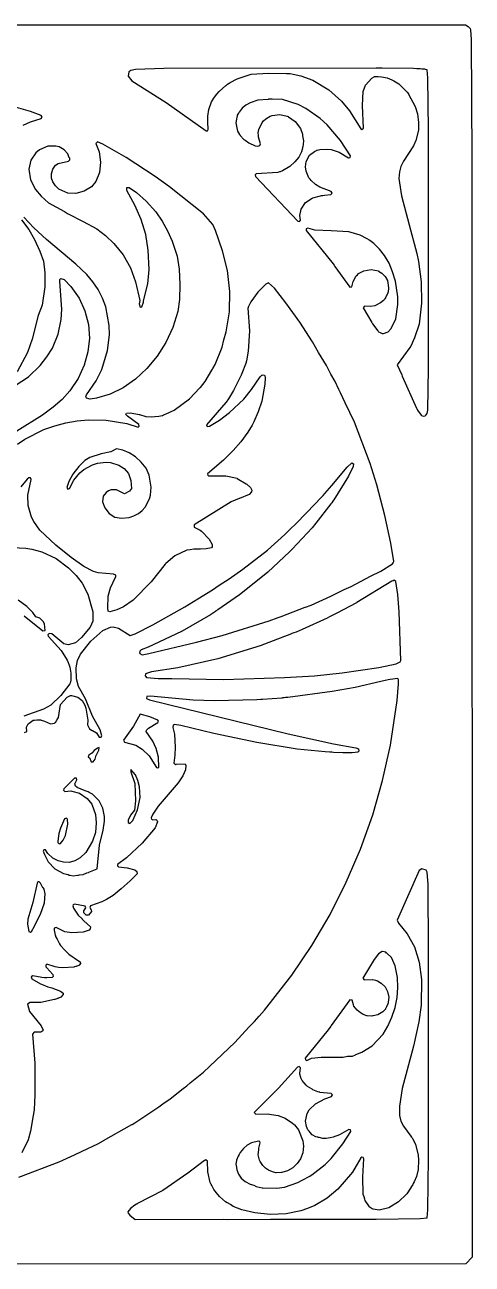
# Model space of a CAD drawing. Header units: millimetres. Extents: x 0 to 300, y 0 to 300.
# Drawn here: x 191.7 to 300, y 0 to 299.6 of the extents above; entities that cross this region are included whole.
import ezdxf

# ---------------------------------------------------------------- set-up
doc = ezdxf.new("R2010")
doc.units = ezdxf.units.MM
doc.layers.add('CUT', color=7, linetype='CONTINUOUS')

msp = doc.modelspace()

# ---------------------------------------------------------------- linework, layer by layer
at = {"layer": 'CUT'}
for points in [[(0.0748, 298.1031), (1.4926, 299.6113), (1.4941, 299.6126), (1.498, 299.616), (1.4984, 299.6163), (1.5148, 299.6307), (298.3489, 299.6264), (299.0082, 299.2429), (299.4806, 298.7049), (299.6094, 298.3957), (299.7618, 296.096), (299.936, 267.3332), (300, 1.6787), (298.4906, 0.0757), (1.6787, 0), (0.0715, 1.6072), (0.0366, 146.5612)], [(241.3967, 285.6222), (241.431, 285.6438), (243.0881, 286.5308), (246.5241, 287.6706), (250.6758, 287.9392), (255.0415, 287.8851), (255.3536, 287.8681), (255.4026, 287.8654), (255.6673, 287.851), (255.9096, 287.8378), (256.6537, 287.7195), (258.4999, 287.2764), (261.3912, 286.2137), (265.2968, 283.9255), (268.379, 281.1459), (270.3053, 278.8485), (273.0093, 274.4598), (273.2972, 274.2933), (273.7176, 274.6481), (273.4343, 280.08), (273.6438, 283.4649), (274.1873, 285.0217), (275.7441, 286.7599), (276.2885, 287.0837), (276.344, 287.0958), (276.4259, 287.109), (277.2503, 287.1551), (278.0229, 287.0502), (279.4216, 286.7985), (280.5447, 286.3456), (281.0157, 286.1171), (282.1998, 285.3904), (282.2213, 285.3751), (284.2393, 283.3269), (284.5533, 282.9564), (284.5955, 282.8875), (286.1862, 279.9102), (286.7652, 278.0647), (287.037, 275.9984), (286.9993, 274.136), (286.3855, 271.6301), (285.8106, 270.3507), (283.3402, 266.621), (282.7176, 265.3798), (282.3701, 264.0499), (282.2553, 262.4756), (282.8749, 258.282), (284.7667, 251.3054), (286.577, 244.3153), (287.0135, 242.4093), (287.6404, 237.4547), (287.7603, 232.3564), (287.133, 227.2751), (286.0464, 223.9194), (285.1061, 221.9094), (284.9222, 221.5841), (281.8598, 217.4343), (282.9467, 215.0004), (283.0445, 214.7207), (286.4974, 206.9845), (286.5858, 206.8512), (286.7756, 206.4261), (287.6462, 205.2225), (287.6959, 205.202), (288.1176, 204.992), (288.6264, 205.1212), (288.7471, 205.2898), (289.0842, 205.6365), (289.219, 206.4701), (289.4258, 216.5899), (289.4258, 274.3555), (289.2772, 286.8216), (289.0967, 288.7249), (288.678, 288.7883), (288.5247, 288.8758), (287.8243, 288.9175), (287.4146, 288.9795), (286.5909, 288.991), (285.7953, 289.0384), (278.226, 289.128), (276.8245, 289.1272), (276.7671, 289.128), (225.3795, 289.0983), (218.5204, 288.8304), (217.3614, 288.5871), (216.9261, 288.2506), (216.768, 287.1809), (217.6317, 286.0913), (225.9707, 280.8421), (235.5802, 273.9695), (235.9141, 274.0133), (236.089, 274.301), (236.0129, 276.1984), (236.013, 276.211), (236.0135, 276.2572), (236.0139, 276.3004), (236.0268, 277.5523), (236.2767, 279.1756), (236.9467, 281.0024), (237.6567, 282.1306), (238.1965, 282.8803), (238.8003, 283.5379), (240.3957, 284.9232), (240.401, 284.9278), (240.4502, 284.9705), (240.5195, 285.0307), (240.8138, 285.2561), (241.1758, 285.4835), (241.2697, 285.5424)], [(265.7824, 258.5959), (266.0687, 258.9199), (265.8795, 259.3086), (263.1445, 260.4051), (262.0819, 261.0397), (261.0396, 262.0245), (260.7861, 262.288), (260.7268, 262.3497), (260.6139, 262.467), (260.4635, 262.6233), (259.7772, 264.2534), (259.6772, 265.3299), (259.8424, 266.5808), (260.6582, 268.123), (261.8195, 269.0132), (262.3036, 269.2435), (262.339, 269.2603), (262.4194, 269.2986), (262.5092, 269.3412), (262.7647, 269.4218), (263.0884, 269.4853), (264.8176, 269.5953), (265.8725, 269.4675), (267.8093, 268.8717), (270.0807, 267.4727), (270.4621, 267.5823), (270.5593, 267.9328), (268.1074, 271.6825), (264.8972, 275.4229), (263.2174, 277.0106), (259.7695, 279.4065), (257.9054, 280.3377), (254.0907, 281.5392), (251.6042, 281.6829), (250.783, 281.6213), (250.7281, 281.6239), (250.5912, 281.6069), (248.1175, 281.4213), (246.2433, 280.7905), (245.2045, 280.1992), (244.3148, 279.4802), (243.6201, 278.4805), (243.5123, 278.3633), (243.4534, 278.2405), (243.1526, 277.8077), (243.0831, 277.4694), (243.0043, 277.3054), (242.9556, 276.8495), (242.7679, 275.9363), (243.1791, 273.9277), (243.6668, 273.1196), (243.8429, 272.9363), (243.8599, 272.9005), (244.717, 271.9284), (244.9304, 271.8042), (245.023, 271.7079), (245.9081, 271.07), (247.464, 270.3849), (248.1541, 270.3217), (248.5851, 270.4813), (248.7455, 270.8565), (248.3214, 272.2299), (248.3053, 272.4436), (248.2942, 272.591), (248.2755, 272.8388), (248.2273, 273.4788), (248.3752, 274.3481), (249.1439, 275.999), (249.5267, 276.4344), (250.04, 276.8841), (251.124, 277.5304), (251.5963, 277.7013), (253.4087, 277.9331), (255.2568, 277.5047), (255.4314, 277.426), (255.4883, 277.4003), (255.5323, 277.3805), (255.5577, 277.3691), (257.13, 276.2783), (258.4065, 274.5394), (258.9, 273.2037), (258.9074, 273.1509), (258.9198, 273.0615), (258.9545, 272.8126), (259.1319, 271.5379), (259.0785, 270.7338), (258.9692, 270.1306), (258.9583, 270.0702), (258.9343, 269.9379), (258.9071, 269.7881), (258.6672, 268.9216), (258.0075, 267.6646), (257.1094, 266.4953), (255.9017, 265.4062), (254.0497, 264.2989), (253.5179, 264.1199), (253.4103, 264.0836), (253.3901, 264.0768), (252.9427, 263.9263), (247.6979, 263.5897), (247.4377, 263.3224), (247.528, 262.9518), (257.814, 252.1448), (258.1709, 252.0504), (258.4652, 252.3709), (258.2775, 253.5647), (258.5797, 255.0202), (259.6244, 256.6315), (259.6701, 256.6783), (261.296, 257.7329), (261.3931, 257.7774), (263.3204, 258.3032), (263.4984, 258.3314), (263.5361, 258.3374), (263.8657, 258.3897), (264.2293, 258.4474)], [(277.3143, 240.1172), (277.3375, 240.1056), (278.0907, 239.5921), (278.9007, 238.7843), (279.4684, 237.8324), (279.749, 236.0253), (279.6265, 235.0267), (279.6229, 235.0147), (279.6153, 234.9887), (279.614, 234.9845), (279.5774, 234.8601), (279.0062, 233.6518), (278.8383, 233.3853), (278.8034, 233.3298), (278.7897, 233.3081), (278.6615, 233.1044), (278.5138, 232.9503), (277.8046, 232.3842), (276.4422, 231.7028), (275.381, 231.5355), (273.9117, 231.6285), (273.5903, 231.2089), (275.6716, 227.622), (275.8831, 227.3401), (275.8979, 227.3133), (277.161, 225.6099), (277.1979, 225.5874), (277.3434, 225.3934), (277.751, 225.2503), (278.1853, 224.9857), (278.3817, 225.029), (278.498, 224.9882), (279.6451, 225.3891), (280.4102, 226.1725), (281.4807, 228.5847), (281.979, 231.9738), (281.9793, 233.8967), (281.4254, 237.6584), (280.718, 239.9347), (279.8681, 241.9904), (278.7841, 243.8572), (277.5831, 245.4013), (276.188, 246.7702), (275.222, 247.4678), (275.1645, 247.5207), (275.1029, 247.5538), (274.6059, 247.9127), (272.8514, 248.8019), (270.1166, 249.6141), (265.8742, 249.786), (261.9297, 249.9981), (261.8761, 250.0094), (260.1862, 250.5005), (259.7798, 250.3362), (259.7836, 249.8979), (266.3267, 241.8345), (266.558, 241.5219), (266.6196, 241.4387), (266.6804, 241.3565), (266.7872, 241.2123), (270.3614, 236.1661), (270.9033, 236.295), (271.2204, 237.6105), (271.8555, 238.8165), (271.9505, 238.922), (272.2021, 239.2013), (272.3787, 239.3973), (272.4313, 239.4557), (272.496, 239.5195), (273.7988, 240.1858), (275.5271, 240.4402), (276.4506, 240.3483)], [(215.8628, 186.2418), (213.9354, 187.1664), (212.6594, 187.1704), (211.9718, 186.9421), (211.3821, 186.5771), (210.7089, 185.6831), (210.5698, 184.2921), (211.0994, 182.8265), (212.1175, 181.4818), (213.5077, 180.6021), (215.1319, 180.3185), (216.9629, 180.5157), (218.0966, 180.8898), (219.2186, 181.4616), (220.1191, 182.1805), (220.866, 183.0522), (221.8875, 185.0088), (222.1626, 185.9543), (222.3322, 187.8293), (221.8585, 190.7804), (221.0633, 192.4271), (219.9262, 193.8906), (218.4998, 195.1972), (216.9548, 196.1702), (215.4828, 196.7991), (213.8847, 197.1097), (212.5362, 196.3741), (210.2321, 195.9299), (207.4833, 195.0472), (206.2245, 194.3113), (204.8235, 192.8816), (203.3509, 190.9931), (202.3458, 189.242), (201.8611, 187.7492), (202.1251, 187.4009), (202.5199, 187.489), (203.5618, 189.5341), (205.048, 191.3176), (206.0343, 192.1142), (208.1513, 193.2471), (209.2929, 193.6266), (211.4051, 193.9255), (212.4741, 193.8289), (214.4687, 193.2065), (215.7989, 192.3571), (216.8087, 191.1204), (217.3897, 189.4592), (217.5262, 187.5355), (217.0597, 186.9238)], [(282.5324, 145.6089), (282.6849, 145.9304), (282.2788, 157.6751), (281.981, 161.8991), (281.5091, 165.0854), (281.0773, 165.3446), (280.8677, 165.2439), (280.5299, 165.164), (272.0933, 159.9939), (271.9562, 159.9103), (267.2306, 157.3945), (266.9086, 157.2293), (266.2963, 156.9152), (265.4655, 156.4891), (264.9161, 156.2073), (258.8723, 153.4428), (257.3564, 152.8275), (256.8367, 152.6239), (256.3644, 152.4389), (256.2735, 152.4033), (251.8305, 150.6624), (248.6611, 149.5017), (238.4616, 146.3709), (228.7824, 144.1968), (222.3917, 143.2159), (220.9585, 142.6912), (220.9589, 142.6791), (220.8401, 142.2704), (220.973, 142.1236), (220.9732, 142.1137), (220.9856, 142.1097), (221.217, 141.8542), (223.9684, 141.6038), (227.0177, 141.6175), (227.308, 141.6035), (239.8043, 141.3355), (254.5454, 141.8117), (261.8351, 142.258), (268.4983, 142.9422), (277.4152, 144.25), (281.61, 145.1451)], [(223.8976, 131.561), (222.0224, 132.3525), (219.6072, 132.9758), (218.0364, 130.0427), (215.6333, 126.6589), (215.8405, 126.2173), (218.5878, 125.5124), (220.1653, 124.4992), (221.8196, 122.8743), (223.5688, 120.0982), (223.8444, 119.979), (224.149, 120.1197), (224.0649, 122.5476), (223.5288, 124.6355), (222.709, 126.4436), (221.0832, 128.7828), (221.1491, 129.124), (221.6609, 129.5813), (223.9179, 130.9492), (224.0545, 131.268)], [(208.7409, 122.1166), (209.0385, 123.0917), (209.1121, 123.1688), (209.6481, 124.2408), (209.7374, 124.896), (209.2908, 124.7769), (208.5165, 124.1813), (207.9814, 123.5426), (207.2119, 123.0463), (207.1036, 122.6199), (207.4517, 122.324), (207.7502, 121.4775), (208.307, 121.462)], [(205.1527, 98.2455), (203.8386, 97.4872), (202.5008, 97.1487), (201.0714, 97.173), (199.8138, 97.516), (199.325, 97.7629), (198.5524, 98.2004), (197.3299, 99.3118), (196.7561, 100.144), (196.3559, 100.1698), (196.1451, 99.8287), (196.5242, 99.0806), (196.5146, 99.0491), (196.6111, 98.9092), (197.4202, 97.3124), (198.9718, 95.6088), (201.0581, 94.4206), (202.2534, 94.1728), (202.504, 94.0797), (202.7184, 94.0765), (203.4317, 93.9286), (204.4532, 94.0502), (204.6966, 94.0466), (204.9307, 94.1071), (205.8684, 94.2188), (206.7565, 94.5794), (207.1268, 94.6751), (207.2168, 94.7663), (209.2079, 95.5747), (209.7972, 101.3355), (210.6996, 104.8972), (211.0149, 107.1028), (210.9843, 108.2536), (210.5888, 110.2356), (209.6942, 112.0126), (208.078, 113.6587), (207.2891, 114.0041), (207.0848, 114.1803), (206.3066, 114.4342), (204.4152, 115.2623), (204.0347, 115.5921), (203.8771, 116.1645), (204.3566, 117.0956), (204.2318, 117.5365), (203.7437, 117.531), (201.1871, 114.9445), (201.1072, 114.6179), (201.4209, 114.3142), (202.9042, 114.4013), (203.107, 114.3869), (204.9699, 113.8599), (206.8524, 112.5891), (207.9638, 111.1938), (208.8666, 108.7562), (209.0237, 106.684), (208.8428, 104.345), (208.0815, 102.2651), (206.5204, 99.5612)], [(217.8672, 107.2964), (218.9988, 109.8276), (219.6242, 112.8056), (219.5051, 115.3666), (219.1179, 116.9449), (218.5224, 118.3147), (217.3907, 119.5953), (217.361, 119.0592), (218.3735, 116.2004), (218.4926, 112.0611), (218.2841, 109.7681), (217.2716, 108.5173), (216.7356, 107.3559), (216.7356, 106.7603), (217.1823, 106.5519)], [(200.3948, 101.7171), (201.0514, 102.5415), (201.5614, 103.6809), (202.141, 106.3655), (202.0884, 107.5631), (201.8274, 107.8605), (201.3701, 107.688), (200.3718, 105.3966), (199.9608, 104.094), (199.7611, 102.2442), (199.6922, 101.9722), (199.7279, 101.9368), (199.7272, 101.9306), (200.0123, 101.6094)], [(287.8252, 95.562), (287.1541, 95.2188), (281.8735, 83.1488), (282.1964, 82.4755), (284.2492, 79.8542), (285.9936, 76.6885), (287.1271, 73.0489), (287.731, 68.8485), (287.6714, 62.6531), (287.1035, 58.5774), (285.7581, 52.6854), (283.0815, 42.515), (282.3697, 38.184), (282.3977, 35.9279), (282.6866, 34.6202), (283.3869, 33.3388), (285.1679, 30.9153), (285.3193, 30.7017), (285.3394, 30.6732), (285.4526, 30.5135), (285.5497, 30.3764), (286.2442, 29.051), (286.2442, 29.0509), (286.9232, 26.3798), (286.9836, 25.183), (286.8969, 22.8599), (286.4761, 21.2212), (285.9748, 19.8966), (285.7465, 19.4778), (285.5664, 19.1473), (285.5156, 19.0541), (285.5014, 19.028), (284.3734, 17.2768), (284.1891, 17.0417), (282.1824, 15.0925), (279.8034, 13.6457), (277.4959, 13.1036), (276.0496, 13.3021), (275.7967, 13.4051), (275.2783, 13.6994), (275.1002, 13.8597), (274.093, 15.3725), (273.9983, 15.6915), (273.9862, 15.7322), (273.8212, 16.2881), (273.6462, 16.8777), (273.5236, 21.1112), (273.7355, 25.4859), (273.5861, 25.7811), (273.301, 25.8611), (273.0198, 25.6867), (271.0048, 22.2297), (267.4872, 18.1162), (264.9188, 15.9283), (261.925, 14.1724), (260.1233, 13.4656), (258.5533, 12.8756), (254.9499, 12.1532), (251.1383, 12.0011), (247.3581, 12.3891), (244.2315, 13.1185), (242.1873, 13.9702), (241.4732, 14.4035), (240.7878, 14.8193), (240.7052, 14.8694), (240.2957, 15.1178), (238.8217, 16.4078), (238.0849, 17.2757), (237.4699, 18.0371), (237.0609, 18.8339), (236.7591, 19.4221), (236.6602, 19.6148), (236.5803, 19.7705), (236.0344, 22.2993), (235.9543, 24.926), (235.5282, 25.2421), (235.312, 25.0802), (235.2229, 25.0748), (232.5077, 22.9799), (231.179, 21.9848), (225.1034, 17.845), (219.0402, 14.6536), (218.8237, 14.5511), (218.7852, 14.5194), (218.3863, 14.3095), (217.2789, 13.4384), (216.6769, 12.6978), (216.7091, 12.3648), (217.1413, 11.8634), (218.4723, 10.8422), (239.8441, 10.8531), (240.7378, 10.8422), (251.1536, 10.8589), (276.7373, 10.872), (287.4146, 11.0205), (289.0734, 11.2463), (289.2772, 13.1785), (289.4258, 25.7297), (289.4556, 75.7306), (289.3066, 91.78), (289.1334, 94.7893), (288.84, 95.2848)], [(192.4293, 83.413), (192.3479, 82.1728), (192.7275, 80.4442), (193.0847, 80.2629), (193.4129, 80.4926), (193.7052, 81.1087), (193.7161, 81.1203), (195.5327, 84.6045), (196.4856, 87.374), (196.6941, 89.5181), (196.4558, 90.6497), (196.158, 91.0666), (196.1137, 90.9779), (195.5511, 92.1453), (195.1882, 92.4664), (194.8911, 92.4084), (194.7135, 92.1398), (193.6818, 87.4737)], [(281.3246, 62.0318), (281.8, 64.4523), (282.0087, 66.8708), (281.9467, 69.3055), (281.3683, 72.1434), (280.4271, 74.1262), (279.3258, 75.2025), (279.2481, 75.2293), (279.0928, 75.4053), (278.2463, 75.5844), (278.238, 75.5773), (278.207, 75.588), (277.3092, 75.044), (276.2847, 73.6691), (273.5309, 69.1396), (273.842, 68.7412), (275.8373, 68.8203), (275.8555, 68.8183), (275.8738, 68.8163), (275.9026, 68.8132), (275.9737, 68.8056), (276.622, 68.6385), (277.0734, 68.4909), (277.9825, 67.9581), (278.9309, 67.0445), (279.5309, 65.9086), (279.7792, 64.5422), (279.6729, 63.3232), (279.6438, 63.1983), (279.6224, 63.107), (279.598, 63.0023), (279.5841, 62.9427), (279.2842, 62.2075), (279.1107, 61.8989), (279.0887, 61.8596), (279.051, 61.7925), (278.9858, 61.6765), (278.33, 60.974), (277.13, 60.3123), (276.0463, 60.0281), (276.0202, 60.0245), (275.9741, 60.0181), (275.9156, 60.01), (275.7296, 59.9843), (274.5629, 60.0094), (274.5426, 60.0122), (274.5235, 60.0148), (274.5177, 60.0155), (274.5096, 60.0167), (273.5776, 60.3951), (273.1639, 60.6532), (273.0869, 60.7013), (272.9971, 60.7573), (272.9597, 60.7806), (272.1734, 61.3907), (271.3761, 62.4204), (271.2606, 62.6877), (270.93, 63.829), (270.3854, 63.9451), (265.8897, 57.6692), (265.7983, 57.5492), (265.6367, 57.3369), (265.3276, 56.9308), (265.1193, 56.6572), (259.6112, 49.8223), (259.66, 49.4278), (259.992, 49.2775), (261.1458, 49.7939), (263.42, 50.0316), (264.6987, 50.078), (268.7512, 50.06), (269.7804, 50.2624), (271.0011, 50.3067), (271.7179, 50.6436), (271.8578, 50.6711), (273.3083, 51.2454), (275.8141, 52.8296), (278.4153, 55.5742), (279.6015, 57.5636), (280.5716, 59.7438)], [(265.6105, 30.5459), (264.6845, 30.4088), (263.8686, 30.4281), (262.9668, 30.6194), (262.7487, 30.6657), (262.6126, 30.6946), (262.1784, 30.7867), (261.2396, 31.3116), (260.7758, 31.8533), (260.5165, 32.1561), (260.2459, 32.4721), (260.2322, 32.4881), (259.8615, 33.2739), (259.6782, 34.5765), (260.0398, 36.4139), (260.5495, 37.3173), (262.0888, 38.7968), (264.3446, 39.9724), (265.9701, 40.5349), (266.1617, 40.9287), (265.866, 41.2517), (263.1188, 41.5507), (263.0967, 41.5554), (263.0362, 41.5681), (262.9273, 41.5912), (262.6264, 41.6547), (261.4252, 42.1657), (261.2311, 42.2803), (260.1138, 42.9872), (259.8002, 43.2905), (259.2947, 43.887), (259.2767, 43.9082), (259.2738, 43.9116), (258.8748, 44.3824), (258.5864, 44.8591), (258.5418, 44.9709), (258.5265, 45.0093), (258.5106, 45.0494), (258.4904, 45.1), (258.2623, 45.9743), (258.2569, 46.0205), (258.2537, 46.0485), (258.2536, 46.0494), (258.2517, 46.0653), (258.4167, 47.4444), (258.1508, 47.78), (257.7374, 47.6686), (253.1023, 42.5934), (247.2701, 36.6381), (247.6183, 36.2471), (250.3757, 36.3623), (253.0758, 35.9428), (254.7557, 35.2894), (256.5303, 34.1261), (256.8853, 33.778), (256.9148, 33.7492), (256.9651, 33.6998), (257.0069, 33.6588), (257.9327, 32.4585), (259.0268, 29.8175), (259.1701, 28.5041), (258.9698, 26.9619), (258.4157, 25.5148), (257.6034, 24.3147), (256.5536, 23.3224), (255.2638, 22.5609), (253.9575, 22.175), (253.8334, 22.1562), (252.5644, 22.099), (252.5043, 22.1066), (252.4539, 22.114), (251.6607, 22.3195), (250.6614, 22.7502), (249.9815, 23.2031), (249.3167, 23.8628), (248.6547, 24.8423), (248.6544, 24.8432), (248.6543, 24.8433), (248.6478, 24.8595), (248.533, 25.1433), (248.2226, 26.4666), (248.3251, 27.6433), (248.341, 27.825), (248.3504, 27.9331), (248.3584, 28.0246), (248.7103, 29.3185), (248.5955, 29.6441), (248.2752, 29.7736), (246.6148, 29.3125), (245.5322, 28.7402), (244.6349, 27.986), (243.8415, 27.0368), (243.6274, 26.5398), (243.3291, 26.1186), (242.9691, 25.1425), (242.8308, 24.1284), (242.8642, 23.9778), (242.8574, 23.9165), (243, 22.8045), (243.4068, 21.7368), (244.065, 20.8014), (245.0259, 20.0102), (246.2451, 19.3418), (247.1516, 19.0816), (247.7141, 18.8239), (249.1834, 18.4673), (249.3014, 18.4644), (249.3112, 18.4616), (252.7262, 18.3459), (254.5647, 18.6167), (257.7905, 19.7221), (258.8445, 20.3078), (260.6789, 21.2514), (260.9858, 21.4978), (261.1856, 21.6089), (264.3772, 24.1177), (265.8463, 25.5865), (268.6473, 29.0961), (270.6011, 32.0999), (270.5196, 32.4956), (270.131, 32.6061), (267.8456, 31.2499), (266.3452, 30.681)]]:
    msp.add_lwpolyline(points, close=True, dxfattribs=at)
for points in [[(191.3673, 275.3246), (193.1327, 276.1912), (195.6809, 276.9648), (195.9205, 277.2942), (195.7012, 277.6757), (193.0734, 278.6898), (188.5543, 279.9262)], [(189.9598, 198.2153), (191.7507, 199.4636), (196.3665, 201.7863), (198.9573, 202.7095), (201.6672, 203.4242), (204.4367, 203.9007), (207.0275, 204.1091), (211.4349, 204.0198), (216.3837, 203.2673), (219.1529, 202.3526), (219.4269, 202.6374), (219.3373, 202.9885), (216.5478, 204.9831), (216.2065, 205.4227), (216.3358, 205.7308), (217.3423, 205.804), (219.4218, 205.411), (219.4455, 205.3897), (221.0238, 204.943), (222.3341, 204.8238), (223.218, 204.9404), (224.179, 204.9955), (224.5691, 205.1186), (225.044, 205.1812), (225.326, 205.3574), (225.9291, 205.5477), (227.9043, 206.5048), (231.5881, 209.1658), (234.0461, 211.8877), (234.2459, 211.9709), (235.3775, 213.3705), (236.9687, 216.1011), (237.1414, 216.3641), (237.2077, 216.5112), (237.7896, 217.5099), (239.5168, 221.679), (239.9054, 223.4553), (240.4662, 225.364), (241.2391, 230.219), (241.361, 235.1925), (240.7923, 240.1898), (239.5501, 245.0082), (237.9119, 249.919), (237.2662, 251.3529), (234.9847, 253.9052), (226.7702, 260.4881), (223.3115, 262.9628), (216.2423, 267.5667), (210.6124, 270.7974), (209.288, 271.3276), (208.9352, 270.8938), (209.7302, 268.9073), (210.0654, 266.3857), (209.7845, 263.8898), (208.934, 261.7137), (207.8771, 260.4405), (206.0612, 259.4224), (204.0486, 258.815), (202.1568, 258.9375), (199.9946, 259.9067), (199.1239, 260.7352), (198.5318, 261.6394), (198.1972, 262.5758), (198.1524, 263.621), (198.4793, 264.6987), (199.1757, 265.7232), (199.8102, 266.0776), (202.2815, 266.625), (202.2867, 266.6679), (202.3224, 266.6756), (202.6202, 266.9734), (202.6499, 267.4201), (202.4033, 267.6331), (202.4152, 267.7316), (202.1687, 268.4026), (201.2907, 269.4226), (200.0189, 270.0973), (199.2176, 270.3091), (197.275, 270.2788), (195.2965, 269.3903), (194.4081, 268.6433), (193.2132, 266.8928), (192.7093, 264.7013), (193.0777, 262.1394), (194.2914, 259.8185), (195.6891, 258.2095), (197.4881, 256.6211), (201.3253, 254.5327), (202.0841, 254.0194), (205.8339, 252.0789), (209.1581, 250.2698), (211.2661, 248.6756), (213.2354, 246.7964), (215.4961, 244.0302), (217.2901, 240.8992), (218.5488, 237.5061), (219.5653, 232.961), (219.386, 232.1315), (219.6242, 231.3573), (220.0709, 231.4168), (220.4878, 232.608), (220.458, 232.8957), (221.5027, 236.9676), (221.8266, 240.4844), (221.6176, 245.1348), (221.001, 248.8943), (219.9073, 252.5363), (218.3404, 256.0583), (216.4198, 259.5742), (216.3811, 260.2684), (216.9974, 260.2864), (218.7545, 259.1165), (221.0888, 256.9607), (223.4013, 254.405), (224.978, 252.1439), (226.2786, 249.7852), (227.388, 247.3235), (228.5871, 243.6565), (229.0651, 240.5423), (229.2737, 236.848), (229.1528, 233.2038), (228.7368, 230.3195), (227.5108, 226.4514), (225.8354, 222.8236), (223.7385, 219.5219), (221.2822, 216.5514), (218.5525, 213.9676), (215.5614, 211.8798), (212.3741, 210.3165), (209.0918, 209.3605), (207.5367, 209.1409), (206.6817, 209.3413), (206.5208, 209.7258), (206.6599, 210.155), (209.0118, 213.5825), (210.3732, 216.3302), (211.7678, 220.8702), (212.2359, 224.6721), (212.1791, 226.9687), (211.299, 231.4238), (210.5069, 233.5717), (209.4453, 235.6132), (208.2112, 237.5262), (206.7349, 239.3021), (204.1118, 241.7779), (196.9796, 247.7213), (193.9448, 250.5167), (191.4841, 253.1553)], [(190.9667, 252.4761), (192.7367, 250.1036), (194.1147, 247.7055), (195.3929, 244.9113), (196.2175, 242.4613), (196.6042, 239.6344), (196.6061, 236.2445), (195.9471, 231.8529), (194.9917, 229.3698), (193.5329, 223.6249), (192.3939, 220.4441), (189.8437, 215.7008)], [(187.56, 211.1967), (192.642, 214.5258), (195.4099, 217.2375), (197.0939, 219.3657), (198.4527, 221.4669), (199.8028, 224.8514), (200.5334, 228.358), (200.6529, 230.9211), (200.1775, 237.5789), (200.2229, 238.0178), (200.486, 238.3108), (201.2467, 238.0901), (202.8567, 236.3838), (204.8565, 233.5162), (206.2717, 230.4451), (207.1182, 227.1945), (207.356, 223.9096), (207.0191, 220.5731), (206.1223, 217.3188), (204.6483, 214.1304), (202.5901, 211.1455), (200.7335, 209.0436), (198.6192, 207.1677), (196.0012, 205.2714), (183.4927, 197.4958)], [(191.688, 128.5351), (192.1956, 128.7635), (192.1713, 129.8344), (192.1994, 130.0112), (192.573, 130.6291), (192.7606, 130.8072), (193.7314, 131.5003), (193.7431, 131.5056), (193.8862, 131.5203), (194.0859, 131.5409), (194.6335, 131.5974), (194.8548, 131.6203), (195.6143, 131.5675), (195.6604, 131.5578), (195.6911, 131.5513), (195.6985, 131.5498), (195.7038, 131.5487), (196.4717, 131.2659), (197.9524, 130.5988), (198.9283, 130.7686), (199.0722, 130.9591), (199.1736, 130.9914), (199.474, 131.4913), (199.5788, 131.6302), (199.5832, 131.673), (199.8689, 132.1486), (200.3621, 135.2791), (200.3624, 135.2797), (200.3639, 135.2824), (200.3758, 135.304), (202.0024, 137.1116), (202.7547, 137.4715), (203.0639, 137.468), (204.5522, 137.0583), (205.5966, 136.295), (206.258, 135.1826), (206.483, 134.3997), (206.9959, 131.5322), (206.9382, 130.4349), (207.3551, 129.4224), (208.04, 129.0353), (208.086, 129.0495), (209.0895, 128.4611), (209.7253, 127.3997), (210.2193, 127.4), (210.357, 127.7682), (209.969, 129.2011), (208.0943, 132.5078), (206.4297, 136.6692), (204.7203, 139.6437), (204.2007, 141.5033), (204.1673, 144.1918), (204.4534, 145.9459), (205.1976, 147.5129), (207.727, 150.6072), (207.7317, 150.6121), (210.5882, 153.171), (212.4949, 154.0169), (213.116, 154.0767), (214.4199, 153.7301), (217.213, 152.0101), (218.473, 152.4278), (222.6864, 154.5351), (230.474, 158.9046), (233.6025, 160.889), (237.1443, 163.0439), (238.7621, 164.1619), (241.2115, 165.7156), (244.4914, 168.0118), (250.4249, 172.6102), (254.6453, 176.3841), (255.8983, 177.6422), (257.4214, 179.0708), (259.8417, 181.6016), (261.9399, 183.7083), (263.3421, 185.2619), (263.9245, 185.8709), (264.3275, 186.3535), (266.065, 188.2785), (269.7029, 192.6914), (270.8486, 193.7284), (271.2765, 193.4978), (271.1706, 192.846), (270.0358, 190.4716), (266.521, 184.8234), (266.4621, 184.7416), (266.2483, 184.4442), (266.0029, 184.1031), (265.789, 183.8056), (262.1773, 179.122), (261.2696, 178.0385), (256.4382, 172.8347), (255.7614, 172.1781), (250.5303, 167.3336), (248.0592, 165.3252), (243.6429, 161.8113), (238.4698, 158.2355), (237.8932, 157.8401), (237.8914, 157.8389), (237.856, 157.8146), (236.6701, 157.0014), (229.835, 153.0685), (229.8296, 153.0655), (229.8144, 153.057), (229.7621, 153.0279), (229.6142, 152.9456), (221.5804, 149.2028), (219.9057, 148.5434), (219.6056, 148.1778), (219.5346, 148.1277), (219.4903, 147.7315), (219.5528, 147.6913), (219.5491, 147.629), (220.1195, 147.2783), (221.3454, 147.5732), (221.7052, 147.6164), (233.2668, 150.3511), (239.5247, 152.0199), (250.8604, 155.5311), (253.0496, 156.3593), (253.7915, 156.5973), (259.6054, 158.8333), (259.6858, 158.8697), (260.9898, 159.363), (265.8202, 161.4801), (269.0044, 163.0919), (270.6852, 163.8534), (275.3508, 166.3042), (277.8593, 167.574), (280.7433, 169.2787), (280.8686, 169.5653), (280.8702, 169.5663), (280.8699, 169.5683), (280.9961, 169.857), (280.287, 174.2917), (278.8609, 181.0361), (276.8992, 188.438), (275.289, 193.5371), (271.4822, 203.558), (269.2492, 208.2509), (268.1506, 210.6362), (267.7251, 211.4542), (266.8142, 213.3685), (265.8043, 215.1466), (264.7112, 217.248), (262.8253, 220.3919), (261.3425, 223.0027), (258.2563, 227.7507), (254.8956, 232.4203), (252.1136, 235.9725), (250.7315, 237.2598), (250.06, 236.9011), (248.1552, 234.9631), (246.4343, 232.6304), (245.7994, 231.3291), (245.7445, 231.2367), (245.746, 231.2196), (245.6832, 231.0908), (246.0694, 225.649), (245.7711, 220.7396), (245.3891, 218.3838), (245.3289, 218.19), (245.3083, 218.1239), (245.2906, 218.0669), (245.2713, 218.0051), (244.1198, 214.9625), (242.2654, 211.2218), (240.9863, 209.1689), (240.4215, 208.3893), (240.3918, 208.3484), (240.3785, 208.33), (240.3697, 208.3179), (235.7086, 202.9345), (235.8897, 202.51), (236.391, 202.5581), (238.8101, 204.0491), (241.2973, 205.8861), (244.6981, 209.1413), (246.5713, 211.4239), (248.6984, 214.5402), (249.093, 214.9157), (249.0971, 214.9188), (249.116, 214.9332), (249.1477, 214.9573), (249.1932, 214.992), (249.626, 214.9646), (249.6663, 214.9394), (249.6829, 214.9291), (249.7011, 214.9178), (249.7494, 214.8876), (249.7965, 214.7839), (249.8992, 214.3642), (249.9035, 214.3002), (249.8511, 212.7615), (249.1048, 208.6623), (248.2221, 206.0416), (247.1791, 203.6801), (246.7143, 202.8494), (245.6958, 201.1187), (243.988, 198.7841), (242.1678, 196.6838), (242.0465, 196.5591), (242.0271, 196.5391), (242.0246, 196.5366), (241.8675, 196.3752), (239.8165, 194.404), (235.9249, 191.1089), (235.9856, 190.784), (236.2365, 190.6273), (240.3822, 190.618), (243.1442, 189.9878), (243.1479, 189.9865), (243.1523, 189.985), (243.1538, 189.9845), (243.1543, 189.9843), (245.2966, 188.6836), (245.4483, 188.578), (245.4809, 188.5552), (245.4812, 188.5551), (245.5625, 188.4985), (246.3158, 187.7458), (246.425, 187.6238), (246.6336, 187.1575), (246.6009, 186.7217), (246.0242, 186.0605), (243.6944, 185.11), (243.6339, 185.0883), (243.6038, 185.0731), (241.6826, 184.2893), (232.6963, 178.7056), (232.7327, 178.2052), (234.174, 177.4268), (234.4777, 177.2215), (236.3347, 175.3074), (237.0695, 173.9636), (237.0857, 173.6808), (237.0767, 173.3905), (236.9391, 173.2147), (235.6497, 172.9585), (234.23, 172.8628), (232.5991, 172.8376), (231.7751, 172.6972), (230.9597, 172.6422), (228.0378, 171.2482), (225.8408, 169.3794), (225.7178, 169.2256), (225.7176, 169.2255), (225.716, 169.2234), (222.2791, 164.9254), (217.9306, 160.5207), (215.5738, 158.9523), (213.9685, 158.1972), (212.2676, 157.6846), (211.9347, 157.9133), (211.7917, 158.619), (211.9145, 161.5082), (212.4548, 163.4911), (213.7407, 166.2316), (213.7291, 166.5718), (213.1847, 166.822), (209.4866, 167.164), (208.3596, 167.5028), (205.9817, 168.6919), (202.9744, 170.824), (199.2459, 173.8065), (195.3871, 177.484), (193.9063, 179.5329), (193.3827, 180.6025), (192.559, 183.4539), (192.4342, 185.912), (193.2424, 189.7258), (193.0778, 190.0955), (192.7088, 190.1358), (192.2821, 189.7504), (190.7737, 187.8945)], [(177.1179, 173.8539), (191.9426, 173.0799), (193.441, 172.8951), (195.8606, 172.2563), (199.2858, 170.6008), (202.3192, 168.3163), (204.1385, 166.4971), (205.6107, 164.6071), (206.9768, 161.9465), (208.154, 157.7359), (208.1874, 155.4185), (207.5759, 154.0346), (205.4468, 151.5176), (203.9716, 150.2335), (202.2251, 149.7636), (201.1859, 150.0093), (198.2451, 152.3967), (197.6395, 152.4927), (197.3297, 152.1894), (197.4081, 151.865), (200.5019, 148.3592), (201.9963, 146.0079), (202.2063, 145.4481), (202.4372, 144.8323), (202.542, 144.5528), (202.6378, 144.2975), (202.8872, 142.8844), (202.8894, 141.1765), (202.6872, 140.4718), (202.5916, 140.2923), (200.4514, 137.4992), (198.0064, 135.148), (196.2852, 134.1968), (191.4664, 132.4553)], [(191.5556, 156.744), (196.1195, 153.1171), (196.6344, 153.1801), (196.502, 154.7751), (196.1681, 155.4108), (195.3364, 156.1435), (194.4163, 156.4797), (193.6987, 157.555), (192.2014, 158.9895), (190.1607, 160.5553)], [(190.2646, 21.0793), (200.0235, 24.7277), (202.833, 26.0343), (203.7729, 26.4233), (205.6001, 27.3212), (209.4185, 29.0969), (210.7299, 29.8419), (210.7903, 29.8716), (217.598, 33.7355), (217.692, 33.7971), (218.3946, 34.1963), (221.0046, 35.97), (224.1721, 38.0478), (225.1451, 38.784), (226.9265, 39.9947), (230.0331, 42.4823), (230.9029, 43.1403), (231.7725, 43.875), (234.9597, 46.4271), (242.5933, 53.6132), (245.9576, 57.2867), (247.3353, 58.7108), (248.413, 59.9678), (249.7292, 61.405), (256.3588, 69.8792), (261.2038, 77.0442), (265.5918, 84.5453), (269.5176, 92.3358), (272.9675, 100.3638), (275.9119, 108.6), (278.3211, 116.955), (280.1996, 125.4533), (281.8042, 136.2418), (282.1887, 140.3461), (282.1689, 141.3087), (281.979, 141.5823), (280.1234, 141.3199), (279.6564, 141.2806), (277.9055, 140.858), (271.6685, 139.433), (266.1367, 138.4163), (255.3385, 137.0175), (254.8319, 136.965), (254.5238, 136.9331), (254.1086, 136.8901), (253.9658, 136.8753), (249.2589, 136.513), (249.1546, 136.5086), (248.9609, 136.5004), (248.8507, 136.4958), (247.8589, 136.454), (237.6296, 136.1814), (232.4709, 136.3605), (222.1258, 137.3438), (221.271, 137.2578), (221.2186, 136.7604), (221.8824, 136.4383), (255.4388, 128.2266), (266.4142, 125.8173), (271.8343, 124.8644), (272.4582, 124.5609), (272.5692, 124.0503), (272.3196, 123.8178), (272.2583, 123.7918), (271.637, 123.667), (270.9518, 123.6452), (270.579, 123.6334), (270.2212, 123.622), (269.1576, 123.5882), (268.7146, 123.6041), (266.4649, 123.7353), (266.0409, 123.7601), (265.5362, 123.7895), (264.4356, 123.8537), (257.6477, 124.5402), (247.9021, 126.12), (237.4487, 128.294), (229.5088, 130.1974), (227.9148, 130.4759), (227.6033, 130.336), (227.5433, 129.765), (227.9436, 128.1784), (228.117, 125.0062), (227.9962, 123.0509), (227.8078, 121.1299), (228.2391, 120.8435), (228.4767, 120.9176), (230.508, 120.998), (230.7019, 120.5688), (230.582, 119.5323), (229.9382, 118.0748), (228.8128, 116.3395), (224.0271, 110.6922), (223.0537, 109.2528), (222.745, 108.8054), (222.7418, 108.7916), (222.6112, 108.5984), (222.3213, 107.8969), (222.4017, 107.5715), (222.7051, 107.4291), (223.4483, 107.5173), (223.6132, 107.4573), (223.7146, 107.3477), (223.8672, 106.9332), (223.298, 105.5219), (220.1232, 101.8111), (216.3324, 98.2598), (214.1487, 96.5939), (214.1514, 96.2924), (214.4052, 96.071), (216.4825, 95.8278), (218.3586, 95.3585), (218.8707, 94.9125), (218.9359, 94.4056), (217.2371, 92.6592), (215.0878, 90.7849), (213.0887, 89.1633), (211.4741, 88.136), (210.3817, 87.5964), (207.6001, 86.6166), (207.4557, 86.2365), (207.8135, 85.7034), (207.8572, 85.2449), (207.117, 84.3558), (206.5856, 84.3825), (206.0284, 84.9162), (206.0275, 85.4517), (206.4848, 86.1343), (206.3284, 86.5301), (203.7942, 87.0157), (203.4239, 86.8841), (203.3322, 86.6052), (203.5082, 86.0982), (204.6482, 84.3639), (205.5984, 83.4575), (205.5997, 83.3846), (206.0407, 83.0355), (207.6242, 81.5249), (207.5811, 81.0459), (207.292, 80.7675), (205.828, 80.2862), (203.1073, 80.1073), (201.4247, 80.3845), (199.2819, 81.3906), (198.8766, 81.2283), (198.8119, 80.7857), (199.1165, 79.5508), (199.1287, 79.4579), (199.1509, 79.4113), (199.1961, 79.2281), (199.5632, 78.5486), (200.0115, 77.6104), (200.1669, 77.431), (200.3639, 77.0662), (201.4419, 75.9238), (201.8286, 75.4826), (201.8986, 75.4315), (202.0553, 75.2505), (202.1192, 75.206), (202.3819, 74.9275), (204.7485, 73.3535), (205.1113, 73.089), (205.1164, 73.0786), (205.2033, 72.7231), (204.8541, 72.2575), (204.7802, 72.2058), (204.2837, 72.0414), (204.139, 71.9935), (204.05, 71.964), (203.7644, 71.8694), (203.6252, 71.8343), (200.9281, 71.679), (199.8766, 71.7643), (199.1038, 71.8883), (197.0731, 72.5002), (196.8247, 72.2771), (196.8277, 72.2135), (196.826, 72.212), (196.8294, 72.1793), (196.8405, 71.9436), (196.855, 71.9268), (196.863, 71.8481), (197.0737, 71.6747), (198.527, 69.9991), (198.5617, 69.5641), (198.342, 69.2823), (197.0616, 69.2307), (196.8149, 69.2494), (196.7738, 69.2525), (196.5232, 69.2714), (195.8763, 69.3203), (193.6562, 69.7372), (193.2772, 69.468), (193.426, 69.0276), (195.5299, 67.7916), (195.8103, 67.6903), (197.282, 67.0798), (198.2362, 66.8132), (200.3555, 66.0471), (201.0041, 65.5177), (201.0417, 65.1686), (200.4238, 64.573), (199.8528, 64.3271), (199.7532, 64.2842), (199.6977, 64.2603), (199.5208, 64.1841), (198.9838, 63.9751), (198.9406, 63.9648), (198.9366, 63.9639), (198.9314, 63.9626), (198.9292, 63.9621), (195.5981, 63.2841), (193.0094, 63.2779), (192.3513, 62.8871), (192.8306, 61.0572), (195.6842, 57.5913), (196.1565, 56.6065), (196.1173, 56.4199), (195.5808, 56.0806), (195.3972, 56.068), (194.0272, 56.1044), (193.6204, 55.6407), (194.1339, 48.5845), (194.1937, 40.9105), (194.0142, 37.2903), (193.7899, 35.9894), (193.1187, 32.1859), (192.5062, 30.0777), (191.0161, 26.9486)]]:
    msp.add_lwpolyline(points, dxfattribs=at)

doc.saveas('drawing.dxf')
